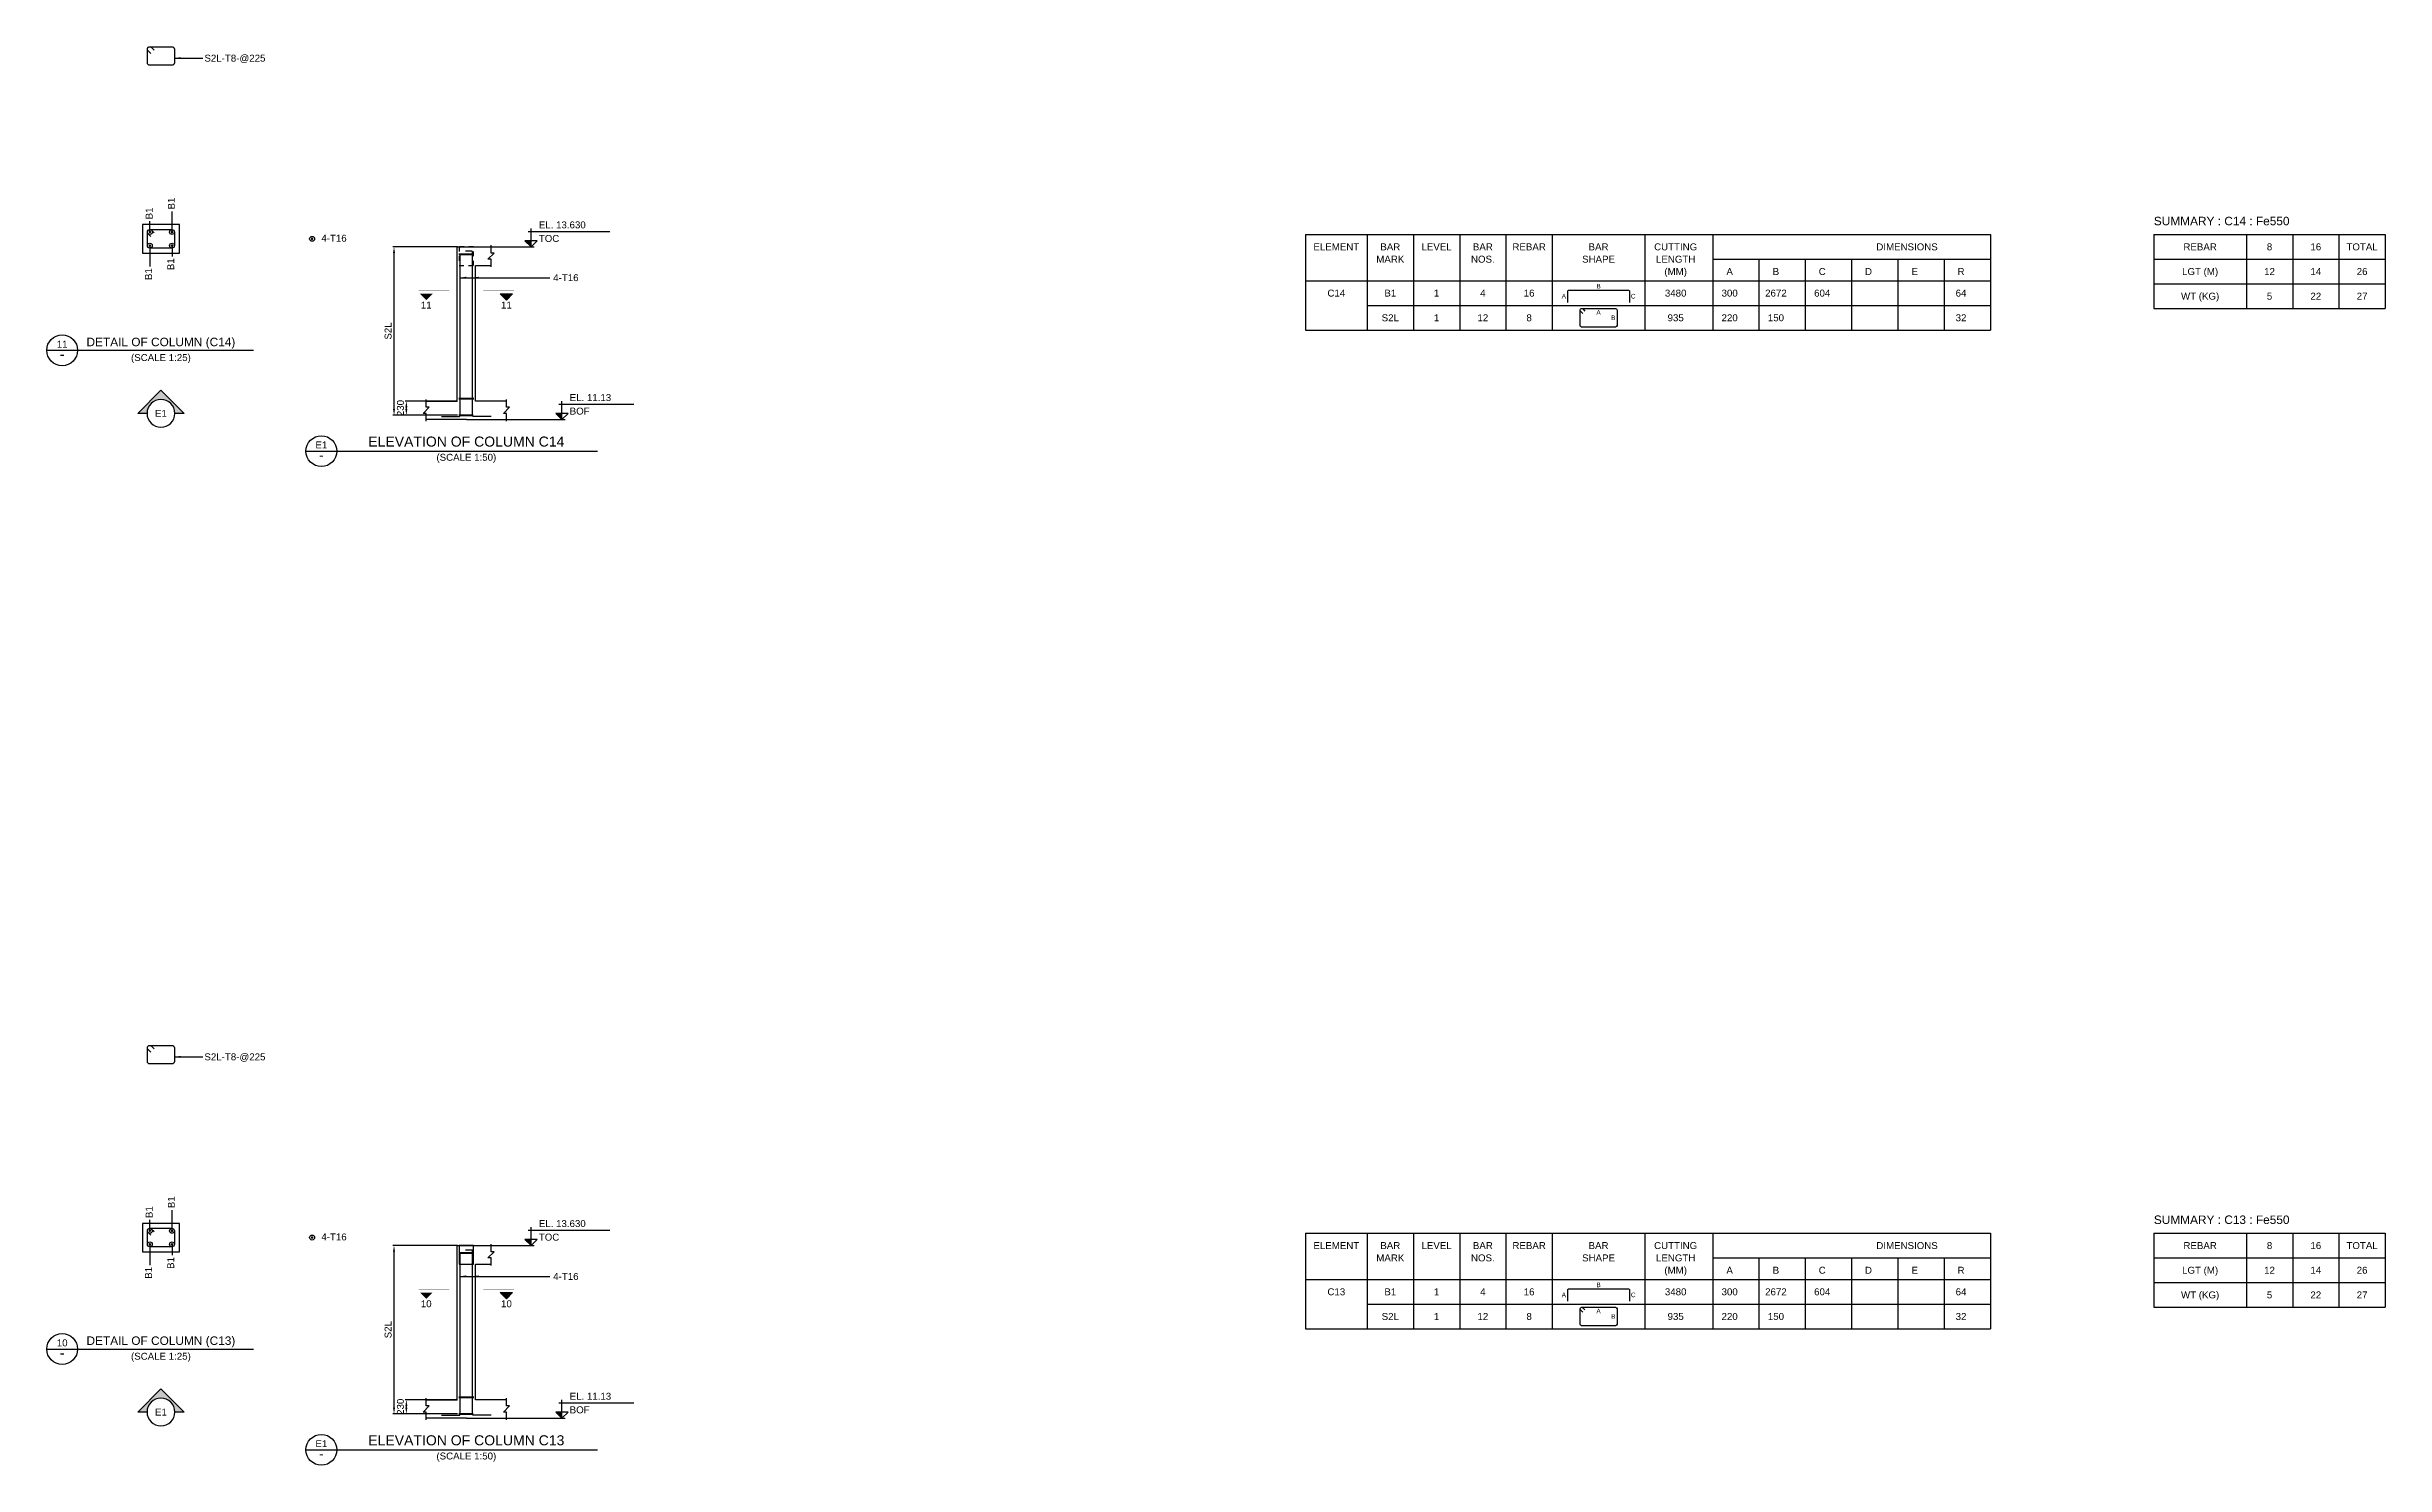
# Model space of a CAD drawing. Header units: inches. Extents: x -14290 to 92310, y -1525 to 237772.
# Drawn here: x -13600 to 62200, y 126987 to 172992 of the extents above; entities that cross this region are included whole.
import ezdxf
from ezdxf.enums import TextEntityAlignment as Align

# ---------------------------------------------------------------- set-up
doc = ezdxf.new("R2010")
doc.units = ezdxf.units.IN
doc.header["$MEASUREMENT"] = 0
doc.linetypes.add('SCHidden', pattern=[1000, 500, -500])
for name, color, linetype in [('colSectionMarkLayer', 5, 'Continuous'), ('Concrete Line', 2, 'Continuous'), ('Dim', 31, 'Continuous'), ('Hatch', 25, 'Continuous'), ('Labels', 4, 'Continuous'), ('Link', 225, 'Continuous'), ('Reinforcement', 130, 'Continuous'), ('Schedule Border', 60, 'Continuous'), ('Schedule Header', 4, 'Continuous'), ('Text', 31, 'Continuous'), ('Text_Scale', 31, 'Continuous')]:
    doc.layers.add(name, color=color, linetype=linetype)
doc.styles.add('SC-BBS1', font='SansSerif')
doc.styles.add('SC-COL2', font='sanss___.ttf')
doc.styles.get("Standard").update_dxf_attribs({"font": 'txt.shx'})
doc.dimstyles.new('ColumnSch', dxfattribs={"dimtxt": 225, "dimasz": 200, "dimexe": 38, "dimexo": 38, "dimgap": 80, "dimtad": 1, "dimtoh": 1, "dimdec": 0, "dimzin": 0, "dimdsep": 46, "dimtxsty": 'SC-BBS1', "dimcen": 0.09, "dimclrd": 8, "dimclre": 8, "dimclrt": 31, "dimadec": 0, "dimazin": 0, "dimtfac": 1, "dimtdec": 0, "dimtix": 1, "dimtofl": 0, "dimtmove": 0, "dimatfit": 3, "dimfxl": 1, "dimtolj": 1, "dimtzin": 0, "dimarcsym": 0})
doc.dimstyles.get("Standard").update_dxf_attribs({"dimtxt": 0.18, "dimasz": 200, "dimexe": 0.18, "dimexo": 0.0625, "dimgap": 0.09, "dimtad": 0, "dimtih": 1, "dimtoh": 1, "dimdec": 4, "dimzin": 0, "dimdsep": 46, "dimtxsty": 'Standard', "dimcen": 0.09, "dimadec": 0, "dimazin": 0, "dimtfac": 1, "dimtdec": 4, "dimtofl": 0, "dimtmove": 0, "dimatfit": 3, "dimfxl": 1, "dimtolj": 1, "dimtzin": 0, "dimarcsym": 0})

# ---------------------------------------------------------------- blocks, each defined once
blk = doc.blocks.new('*D39')
at = {"color": 8, "linetype": 'ByBlock', "lineweight": -2}
for p, q in [((-282, 134112), (-2382, 134112)), ((-2344, 128856), (-2344, 133912)), ((-282, 128656), (-2382, 128656))]:
    blk.add_line(p, q, dxfattribs=at)
at = {"color": 8}
for points in [[(-2344, 134112), (-2311, 133912), (-2377, 133912)], [(-2344, 128656), (-2377, 128856), (-2311, 128856)]]:
    blk.add_solid(points, dxfattribs=at)
at = {"layer": 'DEFPOINTS', "color": 31}
for p in [(-244, 134112), (-2344, 128656), (-244, 128656)]:
    blk.add_point(p, dxfattribs=at)
at = {"color": 31, "insert": (-2536, 131384), "char_height": 225, "attachment_point": 5, "rotation": 90, "style": 'SC-BBS1'}
blk.add_mtext('\\A1;S2L', dxfattribs=at)
blk = doc.blocks.new('*D40')
at = {"color": 8, "linetype": 'ByBlock', "lineweight": -2}
for p, q in [((-282, 129112), (-1982, 129112)), ((-1944, 128856), (-1944, 128912)), ((-282, 128656), (-1982, 128656))]:
    blk.add_line(p, q, dxfattribs=at)
at = {"color": 8}
for points in [[(-1944, 129112), (-1911, 128912), (-1977, 128912)], [(-1944, 128656), (-1977, 128856), (-1911, 128856)]]:
    blk.add_solid(points, dxfattribs=at)
at = {"layer": 'DEFPOINTS', "color": 31}
for p in [(-244, 129112), (-1944, 128656), (-244, 128656)]:
    blk.add_point(p, dxfattribs=at)
at = {"color": 31, "insert": (-2136, 128884), "char_height": 225, "attachment_point": 5, "rotation": 90, "style": 'SC-BBS1'}
blk.add_mtext('\\A1;230', dxfattribs=at)
blk = doc.blocks.new('*D41')
at = {"color": 8, "linetype": 'ByBlock', "lineweight": -2}
for p, q in [((-282, 166502), (-2382, 166502)), ((-2344, 161246), (-2344, 166302)), ((-282, 161046), (-2382, 161046))]:
    blk.add_line(p, q, dxfattribs=at)
at = {"color": 8}
for points in [[(-2344, 166502), (-2311, 166302), (-2377, 166302)], [(-2344, 161046), (-2377, 161246), (-2311, 161246)]]:
    blk.add_solid(points, dxfattribs=at)
at = {"layer": 'DEFPOINTS', "color": 31}
for p in [(-244, 166502), (-2344, 161046), (-244, 161046)]:
    blk.add_point(p, dxfattribs=at)
at = {"color": 31, "insert": (-2536, 163774), "char_height": 225, "attachment_point": 5, "rotation": 90, "style": 'SC-BBS1'}
blk.add_mtext('\\A1;S2L', dxfattribs=at)
blk = doc.blocks.new('*D42')
at = {"color": 8, "linetype": 'ByBlock', "lineweight": -2}
for p, q in [((-282, 161502), (-1982, 161502)), ((-282, 161046), (-1982, 161046)), ((-1944, 161246), (-1944, 161302))]:
    blk.add_line(p, q, dxfattribs=at)
at = {"color": 8}
for points in [[(-1944, 161502), (-1911, 161302), (-1977, 161302)], [(-1944, 161046), (-1977, 161246), (-1911, 161246)]]:
    blk.add_solid(points, dxfattribs=at)
at = {"layer": 'DEFPOINTS', "color": 31}
for p in [(-244, 161502), (-1944, 161046), (-244, 161046)]:
    blk.add_point(p, dxfattribs=at)
at = {"color": 31, "insert": (-2136, 161274), "char_height": 225, "attachment_point": 5, "rotation": 90, "style": 'SC-BBS1'}
blk.add_mtext('\\A1;230', dxfattribs=at)

msp = doc.modelspace()

# ---------------------------------------------------------------- hatches: boundary and pattern name
at = {"layer": 'Hatch'}
for points in [[(2100, 166502), (2100, 166702), (1900, 166702)], [(-1500, 164977), (-1300, 164777), (-1100, 164977), (-1500, 164977)], [(1500, 164977), (1300, 164777), (1100, 164977), (1500, 164977)], [(3100, 160902), (3100, 161102), (2900, 161102)], [(2100, 134112), (2100, 134312), (1900, 134312)], [(-1500, 132587), (-1300, 132387), (-1100, 132587), (-1500, 132587)], [(1500, 132587), (1300, 132387), (1100, 132587), (1500, 132587)], [(3100, 128512), (3100, 128712), (2900, 128712)]]:
    msp.add_hatch(color=256, dxfattribs=at).paths.add_polyline_path(points, flags=0)
h = msp.add_hatch(color=256, dxfattribs=at)
edge = h.paths.add_edge_path(flags=16)
edge.add_line((-10350, 161102), (-10650, 161102))
edge.add_line((-10650, 161102), (-9900, 161852))
edge.add_line((-9900, 161852), (-9150, 161102))
edge.add_line((-9150, 161102), (-9450, 161102))
edge.add_arc((-9900, 161102), 450, 0, 180)
h = msp.add_hatch(color=256, dxfattribs=at)
edge = h.paths.add_edge_path(flags=16)
edge.add_line((-10350, 128712), (-10650, 128712))
edge.add_line((-10650, 128712), (-9900, 129462))
edge.add_line((-9900, 129462), (-9150, 128712))
edge.add_line((-9150, 128712), (-9450, 128712))
edge.add_arc((-9900, 128712), 450, 0, 180)

# ---------------------------------------------------------------- linework, layer by layer
at = {"lineweight": 50}
for p, q in [((-244, 166262), (244, 166262)), ((-244, 161582), (244, 161582)), ((-244, 161046), (220, 161046)), ((-244, 133872), (244, 133872)), ((-244, 129192), (244, 129192)), ((-244, 128656), (220, 128656))]:
    msp.add_line(p, q, dxfattribs=at)
at = {"layer": 'colSectionMarkLayer'}
for p, q in [((2000, 167002), (4650, 167002)), ((2100, 166502), (2100, 167102)), ((300, 166502), (2200, 166502)), ((-13600, 163147), (-6900, 163147)), ((3100, 160902), (3100, 161502)), ((1300, 160902), (3200, 160902)), ((3000, 161402), (5425, 161402)), ((-5200, 159877), (4250, 159877)), ((2000, 134612), (4650, 134612)), ((2100, 134112), (2100, 134712)), ((300, 134112), (2200, 134112)), ((-13600, 130757), (-6900, 130757)), ((3000, 129012), (5425, 129012)), ((3100, 128512), (3100, 129112)), ((1300, 128512), (3200, 128512)), ((-5200, 127487), (4250, 127487))]:
    msp.add_line(p, q, dxfattribs=at)
for points in [[(2100, 166502), (2300, 166702), (1900, 166702)], [(3100, 160902), (3300, 161102), (2900, 161102)], [(2100, 134112), (2300, 134312), (1900, 134312)], [(3100, 128512), (3300, 128712), (2900, 128712)]]:
    msp.add_lwpolyline(points, close=True, dxfattribs=at)
at = {"layer": 'colSectionMarkLayer', "const_width": 5}
for points in [[(-550, 165077), (-1550, 165077)], [(-1500, 164977), (-1300, 164777), (-1100, 164977), (-1500, 164977)], [(550, 165077), (1550, 165077)], [(-550, 132687), (-1550, 132687)], [(550, 132687), (1550, 132687)], [(-1500, 132587), (-1300, 132387), (-1100, 132587), (-1500, 132587)]]:
    msp.add_lwpolyline(points, dxfattribs=at)
at = {"layer": 'colSectionMarkLayer'}
for points in [[(1500, 164977), (1300, 164777), (1100, 164977), (1500, 164977)], [(1500, 132587), (1300, 132387), (1100, 132587), (1500, 132587)]]:
    msp.add_lwpolyline(points, dxfattribs=at)
for points in [[(-10350, 161102), (-10650, 161102), (-9900, 161852), (-9150, 161102), (-9450, 161102, 1), (-10350, 161102, 1), (-9450, 161102)], [(-10350, 128712), (-10650, 128712), (-9900, 129462), (-9150, 128712), (-9450, 128712, 1), (-10350, 128712, 1), (-9450, 128712)]]:
    msp.add_lwpolyline(points, format="xyb", dxfattribs=at)
for centre in [(-13100, 163147), (-4700, 159877), (-13100, 130757), (-4700, 127487)]:
    msp.add_circle(centre, 500, dxfattribs=at)
at = {"layer": 'Concrete Line'}
for p, q in [((-300, 161502), (-300, 166502)), ((-300, 166502), (800, 166502)), ((300, 161502), (300, 165902)), ((300, 165902), (800, 165902)), ((-1300, 161502), (-300, 161502)), ((1300, 161502), (300, 161502)), ((1300, 161502), (300, 161502)), ((0, 160902), (-1300, 160902)), ((0, 160902), (1300, 160902)), ((-300, 129112), (-300, 134112)), ((-300, 134112), (800, 134112)), ((300, 129112), (300, 133512)), ((300, 133512), (800, 133512)), ((-1300, 129112), (-300, 129112)), ((1300, 129112), (300, 129112)), ((1300, 129112), (300, 129112)), ((0, 128512), (-1300, 128512)), ((0, 128512), (1300, 128512))]:
    msp.add_line(p, q, dxfattribs=at)
for points in [[(-10500, 166302), (-9300, 166302), (-9300, 166302), (-9300, 167222), (-9300, 167222), (-10500, 167222), (-10500, 167222), (-10500, 166302)], [(-10500, 133912), (-9300, 133912), (-9300, 133912), (-9300, 134832), (-9300, 134832), (-10500, 134832), (-10500, 134832), (-10500, 133912)], [(-230, 134112), (-230, 133512), (230, 133512), (230, 134112)]]:
    msp.add_lwpolyline(points, close=True, dxfattribs=at)
at = {"layer": 'Concrete Line', "linetype": 'SCHidden', "ltscale": 0.3}
msp.add_lwpolyline([(-230, 166502), (-230, 165902), (230, 165902), (230, 166502)], close=True, dxfattribs=at)
at = {"layer": 'Concrete Line'}
for points in [[(800, 165852), (800, 166102), (700, 166102), (900, 166302), (800, 166302), (800, 166552)], [(-1300, 160852), (-1300, 161102), (-1400, 161102), (-1200, 161302), (-1300, 161302), (-1300, 161552)], [(1300, 160852), (1300, 161102), (1200, 161102), (1400, 161302), (1300, 161302), (1300, 161552)], [(800, 133462), (800, 133712), (700, 133712), (900, 133912), (800, 133912), (800, 134162)], [(-1300, 128462), (-1300, 128712), (-1400, 128712), (-1200, 128912), (-1300, 128912), (-1300, 129162)], [(1300, 128462), (1300, 128712), (1200, 128712), (1400, 128912), (1300, 128912), (1300, 129162)]]:
    msp.add_lwpolyline(points, dxfattribs=at)
at = {"layer": 'Dim', "color": 8}
for p, q in [((-9540, 167014), (-9540, 167654)), ((-10260, 167014), (-10260, 167334)), ((-10260, 166510), (-10260, 165870)), ((-9540, 166510), (-9540, 166190)), ((-10260, 134624), (-10260, 134944)), ((-9540, 134624), (-9540, 135264)), ((-10260, 134120), (-10260, 133480)), ((-9540, 134120), (-9540, 133800))]:
    msp.add_line(p, q, dxfattribs=at)
at = {"layer": 'Link'}
for points in [[(-10231.7, 172770.6), (-10316.6, 172855.4, -0.668178), (-10260, 172992), (-9540, 172992, -0.4142136), (-9460, 172912), (-9460, 172472, -0.4142136), (-9540, 172392), (-10260, 172392, -0.4142136), (-10340, 172472), (-10340, 172912, -0.6681793), (-10203.4, 172968.6), (-10118.6, 172883.7)], [(-10231.7, 166840.6), (-10316.6, 166925.4, -0.668178), (-10260, 167062), (-9540, 167062, -0.4142136), (-9460, 166982), (-9460, 166542, -0.4142136), (-9540, 166462), (-10260, 166462, -0.4142136), (-10340, 166542), (-10340, 166982, -0.6681793), (-10203.4, 167038.6), (-10118.6, 166953.7)], [(-10231.7, 140380.6), (-10316.6, 140465.4, -0.668178), (-10260, 140602), (-9540, 140602, -0.4142136), (-9460, 140522), (-9460, 140082, -0.4142136), (-9540, 140002), (-10260, 140002, -0.4142136), (-10340, 140082), (-10340, 140522, -0.6681793), (-10203.4, 140578.6), (-10118.6, 140493.7)], [(-10231.7, 134450.6), (-10316.6, 134535.4, -0.668178), (-10260, 134672), (-9540, 134672, -0.4142136), (-9460, 134592), (-9460, 134152, -0.4142136), (-9540, 134072), (-10260, 134072, -0.4142136), (-10340, 134152), (-10340, 134592, -0.6681793), (-10203.4, 134648.6), (-10118.6, 134563.7)]]:
    msp.add_lwpolyline(points, format="xyb", dxfattribs=at)
at = {"layer": 'Reinforcement', "color": 130, "const_width": 40}
for points in [[(-10280, 166982, 1), (-10240, 166982, 1)], [(-9560, 166982, 1), (-9520, 166982, 1)], [(-5020, 166762, 1), (-4980, 166762, 1)], [(-10280, 166542, 1), (-10240, 166542, 1)], [(-9560, 166542, 1), (-9520, 166542, 1)], [(-10280, 134592, 1), (-10240, 134592, 1)], [(-10280, 134152, 1), (-10240, 134152, 1)], [(-9560, 134592, 1), (-9520, 134592, 1)], [(-9560, 134152, 1), (-9520, 134152, 1)], [(-5020, 134372, 1), (-4980, 134372, 1)]]:
    msp.add_lwpolyline(points, format="xyb", close=True, dxfattribs=at)
at = {"layer": 'Reinforcement'}
for points in [[(-804, 160998), (-234, 160998, 0.4142136), (-204, 161028), (-204, 166248, -0.4142136), (-174, 166278), (26, 166278)], [(804, 160998), (234, 160998, -0.4142136), (204, 161028), (204, 166328, 0.4142136), (174, 166358), (-26, 166358)], [(35700, 164702), (35700, 165052, -0.5), (35750, 165102), (37650, 165102, -0.5), (37700, 165052), (37700, 164702)], [(36185.4, 164345.9), (36114.6, 164416.6, -0.1989124), (36100, 164452, -0.4142046), (36150, 164502, -0.1989044), (36185.4, 164487.4), (36256.1, 164416.6)], [(-804, 128608), (-234, 128608, 0.4142136), (-204, 128638), (-204, 133858, -0.4142136), (-174, 133888), (26, 133888)], [(804, 128608), (234, 128608, -0.4142136), (204, 128638), (204, 133938, 0.4142136), (174, 133968), (-26, 133968)], [(35700, 132312), (35700, 132662, -0.5), (35750, 132712), (37650, 132712, -0.5), (37700, 132662), (37700, 132312)], [(36185.4, 131955.9), (36114.6, 132026.6, -0.1989124), (36100, 132062, -0.4142046), (36150, 132112, -0.1989044), (36185.4, 132097.4), (36256.1, 132026.6)]]:
    msp.add_lwpolyline(points, format="xyb", dxfattribs=at)
for points in [[(36100, 164452, -0.4142046), (36150, 164502), (37250, 164502, -0.4142046), (37300, 164452), (37300, 163952, -0.4142046), (37250, 163902), (36150, 163902, -0.4142046), (36100, 163952)], [(36100, 132062, -0.4142046), (36150, 132112), (37250, 132112, -0.4142046), (37300, 132062), (37300, 131562, -0.4142046), (37250, 131512), (36150, 131512, -0.4142046), (36100, 131562)]]:
    msp.add_lwpolyline(points, format="xyb", close=True, dxfattribs=at)
at = {"layer": 'Reinforcement', "color": 130}
for centre in [(-10260, 166982), (-9540, 166982), (-5000, 166762), (-10260, 166542), (-9540, 166542), (-10260, 134592), (-10260, 134152), (-9540, 134592), (-9540, 134152), (-5000, 134372)]:
    msp.add_circle(centre, 80, dxfattribs=at)
at = {"layer": 'Schedule Border'}
for p, q in [((27200, 166902), (49400, 166902)), ((27200, 166902), (27200, 163802)), ((29200, 166902), (29200, 163802)), ((30700, 166902), (30700, 163802)), ((32200, 166902), (32200, 163802)), ((33700, 166902), (33700, 163802)), ((35200, 166902), (35200, 163802)), ((38200, 166902), (38200, 163802)), ((40400, 166902), (40400, 163802)), ((49400, 166902), (49400, 163802)), ((54700, 166902), (62200, 166902)), ((54700, 166902), (54700, 164502)), ((57700, 166902), (57700, 164502)), ((59200, 166902), (59200, 164502)), ((60700, 166902), (60700, 164502)), ((62200, 166902), (62200, 164502)), ((40400, 166102), (49400, 166102)), ((41900, 166102), (41900, 163802)), ((43400, 166102), (43400, 163802)), ((44900, 166102), (44900, 163802)), ((46400, 166102), (46400, 163802)), ((47900, 166102), (47900, 163802)), ((54700, 166102), (62200, 166102)), ((27200, 165402), (49400, 165402)), ((54700, 165302), (62200, 165302)), ((29200, 164602), (49400, 164602)), ((54700, 164502), (62200, 164502)), ((27200, 163802), (49400, 163802)), ((29200, 163802), (49400, 163802)), ((27200, 134512), (49400, 134512)), ((27200, 134512), (27200, 131412)), ((29200, 134512), (29200, 131412)), ((30700, 134512), (30700, 131412)), ((32200, 134512), (32200, 131412)), ((33700, 134512), (33700, 131412)), ((35200, 134512), (35200, 131412)), ((38200, 134512), (38200, 131412)), ((40400, 134512), (40400, 131412)), ((49400, 134512), (49400, 131412)), ((54700, 134512), (62200, 134512)), ((54700, 134512), (54700, 132112)), ((57700, 134512), (57700, 132112)), ((59200, 134512), (59200, 132112)), ((60700, 134512), (60700, 132112)), ((62200, 134512), (62200, 132112)), ((40400, 133712), (49400, 133712)), ((41900, 133712), (41900, 131412)), ((43400, 133712), (43400, 131412)), ((44900, 133712), (44900, 131412)), ((46400, 133712), (46400, 131412)), ((47900, 133712), (47900, 131412)), ((54700, 133712), (62200, 133712)), ((27200, 133012), (49400, 133012)), ((54700, 132912), (62200, 132912)), ((29200, 132212), (49400, 132212)), ((54700, 132112), (62200, 132112)), ((27200, 131412), (49400, 131412)), ((29200, 131412), (49400, 131412))]:
    msp.add_line(p, q, dxfattribs=at)

# ---------------------------------------------------------------- texts
at = {"layer": 'colSectionMarkLayer', "style": 'SC-BBS1'}
for s, p in [('11', (-1300, 164727)), ('11', (1300, 164727)), ('10', (-1300, 132337)), ('10', (1300, 132337))]:
    msp.add_text(s, height=225, dxfattribs=at).set_placement(p, align=Align.TOP_CENTER)
at = {"layer": 'Dim', "style": 'SC-COL2'}
for p in [(-10282, 167394), (-9562, 167714), (-9562, 135324), (-10282, 135004)]:
    msp.add_text('B1', height=225, rotation=90, dxfattribs=at).set_placement(p, align=Align.MIDDLE_LEFT)
for p in [(-9582, 166130), (-10302, 165810), (-9582, 133740), (-10302, 133420)]:
    msp.add_text('B1', height=225, rotation=90, dxfattribs=at).set_placement(p, align=Align.MIDDLE_RIGHT)
at = {"layer": 'Dim', "style": 'SC-BBS1'}
for s, p in [('B', (36700, 165227)), ('A', (35575, 164902)), ('C', (37825, 164902)), ('A', (36700, 164377)), ('B', (37175, 164202)), ('B', (36700, 132837)), ('A', (35575, 132512)), ('A', (36700, 131987)), ('C', (37825, 132512)), ('B', (37175, 131812))]:
    msp.add_text(s, height=150, dxfattribs=at).set_placement(p, align=Align.MIDDLE_CENTER)
at = {"layer": 'Labels', "style": 'SC-BBS1'}
for s, height, p in [('11', 225, (-13100, 163167)), ('DETAIL OF COLUMN (C14)', 275, (-9900, 163197)), ('E1', 225, (-4700, 159897)), ('ELEVATION OF COLUMN C14', 325, (0, 159927)), ('DETAIL OF COLUMN (C13)', 275, (-9900, 130807)), ('10', 225, (-13100, 130777)), ('E1', 225, (-4700, 127507)), ('ELEVATION OF COLUMN C13', 325, (0, 127537))]:
    msp.add_text(s, height=height, dxfattribs=at).set_placement(p, align=Align.BOTTOM_CENTER)
for s, height, p in [('-', 325, (-13100, 163022)), ('E1', 225, (-9900, 161102)), ('-', 325, (-4700, 159752)), ('-', 325, (-13100, 130632)), ('E1', 225, (-9900, 128712)), ('-', 325, (-4700, 127362))]:
    msp.add_text(s, height=height, dxfattribs=at).set_placement(p, align=Align.MIDDLE_CENTER)
at = {"layer": 'Schedule Header', "style": 'SC-BBS1'}
for s, p in [('SUMMARY : C14 : Fe550', (54700, 167202)), ('SUMMARY : C13 : Fe550', (54700, 134812))]:
    msp.add_text(s, height=275, dxfattribs=at).set_placement(p)
for s, p in [('ELEMENT', (28200, 166502)), ('MARK', (29950, 166102)), ('BAR', (29950, 166502)), ('LEVEL', (31450, 166502)), ('NOS.', (32950, 166102)), ('BAR', (32950, 166502)), ('REBAR', (34450, 166502)), ('SHAPE', (36700, 166102)), ('BAR', (36700, 166502)), ('CUTTING', (39200, 166502)), ('LENGTH', (39200, 166102)), ('DIMENSIONS', (46700, 166502)), ('REBAR', (56200, 166502)), ('8', (58450, 166502)), ('16', (59950, 166502)), ('TOTAL', (61450, 166502)), ('(MM)', (39200, 165702)), ('A', (40950, 165702)), ('B', (42450, 165702)), ('C', (43950, 165702)), ('D', (45450, 165702)), ('E', (46950, 165702)), ('R', (48450, 165702)), ('LGT (M)', (56200, 165702)), ('WT (KG)', (56200, 164902)), ('ELEMENT', (28200, 134112)), ('BAR', (29950, 134112)), ('LEVEL', (31450, 134112)), ('BAR', (32950, 134112)), ('REBAR', (34450, 134112)), ('BAR', (36700, 134112)), ('CUTTING', (39200, 134112)), ('DIMENSIONS', (46700, 134112)), ('REBAR', (56200, 134112)), ('8', (58450, 134112)), ('16', (59950, 134112)), ('TOTAL', (61450, 134112)), ('MARK', (29950, 133712)), ('NOS.', (32950, 133712)), ('SHAPE', (36700, 133712)), ('LENGTH', (39200, 133712)), ('(MM)', (39200, 133312)), ('A', (40950, 133312)), ('B', (42450, 133312)), ('C', (43950, 133312)), ('D', (45450, 133312)), ('E', (46950, 133312)), ('R', (48450, 133312)), ('LGT (M)', (56200, 133312)), ('WT (KG)', (56200, 132512))]:
    msp.add_text(s, height=225, dxfattribs=at).set_placement(p, align=Align.MIDDLE_CENTER)
at = {"layer": 'Text', "style": 'SC-BBS1'}
for s, p in [('S2L-T8-@225', (-8490, 172622)), ('4-T16', (-4700, 166782)), ('S2L-T8-@225', (-8490, 140232)), ('4-T16', (-4700, 134392))]:
    msp.add_text(s, height=225, dxfattribs=at).set_placement(p, align=Align.MIDDLE_LEFT)
for s, p in [('TOC', (2350, 166662)), ('EL. 13.630', (2350, 167102)), ('EL. 11.13', (3350, 161502)), ('BOF', (3350, 161062)), ('EL. 13.630', (2350, 134712)), ('TOC', (2350, 134272)), ('EL. 11.13', (3350, 129112)), ('BOF', (3350, 128672))]:
    msp.add_text(s, height=225, dxfattribs=at).set_placement(p)
for s, p in [('12', (58450, 165702)), ('14', (59950, 165702)), ('26', (61450, 165702)), ('C14', (28200, 165002)), ('B1', (29950, 165002)), ('1', (31450, 165002)), ('4', (32950, 165002)), ('16', (34450, 165002)), ('3480', (39200, 165002)), ('300', (40950, 165002)), ('2672', (42450, 165002)), ('604', (43950, 165002)), ('64', (48450, 165002)), ('5', (58450, 164902)), ('22', (59950, 164902)), ('27', (61450, 164902)), ('S2L', (29950, 164202)), ('1', (31450, 164202)), ('12', (32950, 164202)), ('8', (34450, 164202)), ('935', (39200, 164202)), ('220', (40950, 164202)), ('150', (42450, 164202)), ('32', (48450, 164202)), ('12', (58450, 133312)), ('14', (59950, 133312)), ('26', (61450, 133312)), ('C13', (28200, 132612)), ('B1', (29950, 132612)), ('1', (31450, 132612)), ('4', (32950, 132612)), ('16', (34450, 132612)), ('3480', (39200, 132612)), ('300', (40950, 132612)), ('2672', (42450, 132612)), ('604', (43950, 132612)), ('64', (48450, 132612)), ('S2L', (29950, 131812)), ('1', (31450, 131812)), ('12', (32950, 131812)), ('8', (34450, 131812)), ('935', (39200, 131812)), ('220', (40950, 131812)), ('150', (42450, 131812)), ('32', (48450, 131812)), ('5', (58450, 132512)), ('22', (59950, 132512)), ('27', (61450, 132512))]:
    msp.add_text(s, height=225, dxfattribs=at).set_placement(p, align=Align.MIDDLE_CENTER)
for p in [(-9900, 162732), (-9900, 130342)]:
    msp.add_text('(SCALE 1:25)', height=225, dxfattribs=at).set_placement(p, align=Align.BOTTOM_CENTER)
at = {"layer": 'Text', "char_height": 225, "attachment_point": 1, "style": 'SC-BBS1'}
for insert in [(2816.5, 165614.5), (2816.5, 133224.5)]:
    msp.add_mtext('4-T16', dxfattribs=dict(at, insert=insert))
at = {"layer": 'Text_Scale', "style": 'SC-BBS1'}
for p in [(0, 159497), (0, 127107)]:
    msp.add_text('(SCALE 1:50)', height=225, dxfattribs=at).set_placement(p, align=Align.BOTTOM_CENTER)

# ---------------------------------------------------------------- dimensions: what is measured, and where the dimension line sits
at = {"layer": 'Dim', "lineweight": 50}
for p1, p2, distance, text, picture, middle in [((-244, 161046), (-244, 166502), 2100, 'S2L', '*D41', (-2344, 163774)), ((-244, 161046), (-244, 161502), 1700, '230', '*D42', (-1944, 161274)), ((-244, 128656), (-244, 134112), 2100, 'S2L', '*D39', (-2344, 131384)), ((-244, 128656), (-244, 129112), 1700, '230', '*D40', (-1944, 128884))]:
    dim = msp.add_aligned_dim(p1=p1, p2=p2, distance=distance, text=text, dimstyle='ColumnSch', dxfattribs=at)
    dim.commit()
    dim.dimension.update_dxf_attribs({"geometry": picture, "text_midpoint": middle})

# ---------------------------------------------------------------- leaders
at = {"layer": 'Dim', "color": 8}
for points in [[(-9460, 172622), (-8540, 172622)], [(-204, 165502), (2704, 165502)], [(204, 165502), (2704, 165502)], [(-9460, 140232), (-8540, 140232)], [(-204, 133112), (2704, 133112)], [(204, 133112), (2704, 133112)]]:
    msp.add_leader(points, dimstyle='Standard', dxfattribs=at)

doc.saveas('drawing.dxf')
